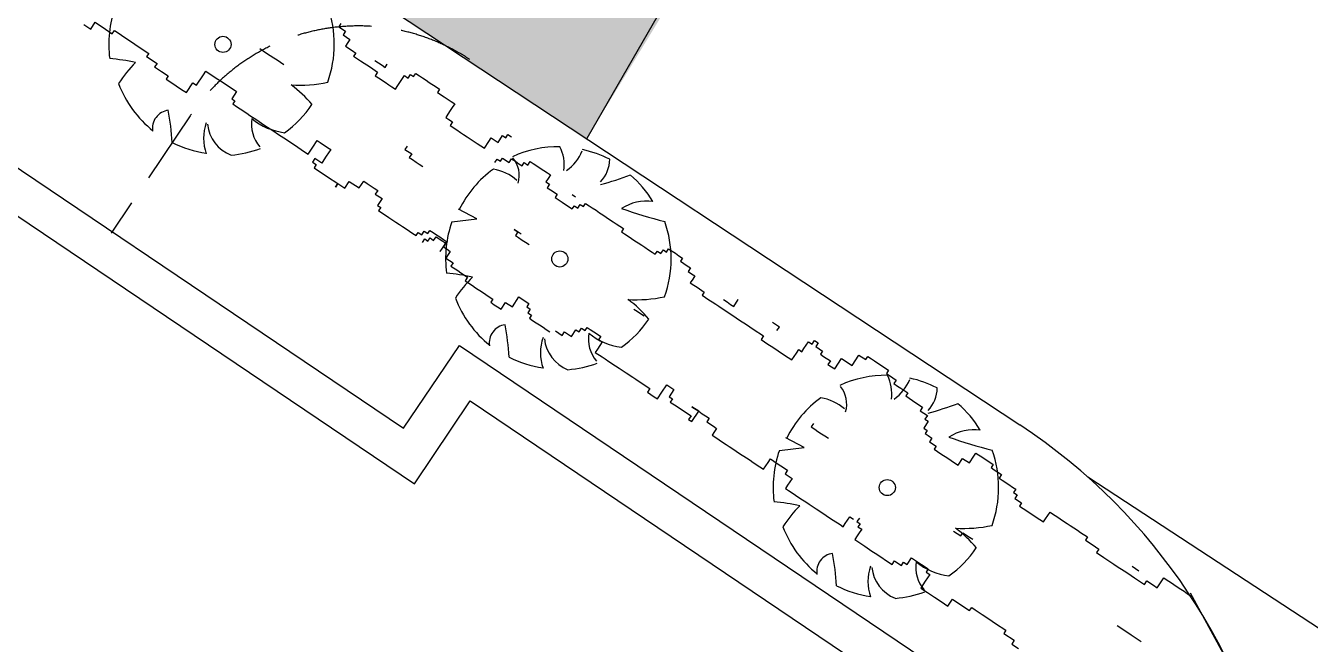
# Model space of a CAD drawing. Extents: x 302512 to 1034855, y -184136 to 410364.
# Drawn here: x 546589 to 559460, y -120966 to -114770 of the extents above; entities that cross this region are included whole.
import ezdxf

# ---------------------------------------------------------------- set-up
doc = ezdxf.new("R2010")
doc.units = 0
doc.header["$MEASUREMENT"] = 0
doc.linetypes.add('DASH', pattern=[0.35, 0.25, -0.1])
for name, color, linetype in [('2D', 3, 'Continuous'), ('WALL', 4, 'Continuous'), ('公建', 11, 'Continuous'), ('建筑', 2, 'Continuous'), ('树', 80, 'Continuous'), ('环境', 8, 'Continuous'), ('道路线', 161, 'Continuous')]:
    doc.layers.add(name, color=color, linetype=linetype)

# ---------------------------------------------------------------- blocks, each defined once
blk = doc.blocks.new('M_F21')
at = {"color": 3, "linetype": 'Continuous'}
for p, q in [((2162.3, 559.5), (2162.3, 534.1)), ((2162.3, 534.1), (2216.6, 534.1)), ((2216.6, 534.1), (2216.6, 505.2)), ((2216.6, 534.1), (2216.6, 534.1)), ((2737.8, 534.1), (2763.1, 534.1)), ((2737.8, 534.1), (2737.8, 534.1)), ((2737.8, 505.2), (2737.8, 534.1)), ((2763.1, 559.5), (2792, 559.5)), ((2763.1, 534.1), (2763.1, 559.5)), ((2792, 559.5), (2817.4, 559.5)), ((2792, 559.5), (2792, 559.5)), ((2817.4, 559.5), (2846.3, 559.5)), ((2817.4, 559.5), (2817.4, 559.5)), ((2846.3, 559.5), (2871.7, 559.5)), ((2846.3, 559.5), (2846.3, 559.5)), ((2871.7, 559.5), (2926, 559.5)), ((2871.7, 559.5), (2871.7, 559.5)), ((2926, 559.5), (2954.9, 559.5)), ((2926, 559.5), (2926, 559.5)), ((2954.9, 559.5), (2954.9, 534.1)), ((2954.9, 534.1), (3009.2, 534.1)), ((3009.2, 534.1), (3063.5, 534.1)), ((3009.2, 534.1), (3009.2, 534.1)), ((3063.5, 534.1), (3092.4, 534.1)), ((3063.5, 534.1), (3063.5, 534.1)), ((3092.4, 534.1), (3092.4, 505.2)), ((3092.4, 534.1), (3092.4, 534.1)), ((3476, 534.1), (3501.4, 534.1)), ((3476, 534.1), (3476, 534.1)), ((3476, 479.9), (3476, 534.1)), ((3501.4, 559.5), (3530.3, 559.5)), ((3501.4, 534.1), (3501.4, 559.5)), ((3530.3, 559.5), (3530.3, 559.5)), ((2216.6, 505.2), (2270.9, 505.2)), ((2270.9, 505.2), (2270.9, 479.9)), ((2270.9, 505.2), (2270.9, 505.2)), ((2270.9, 479.9), (2270.9, 451)), ((2270.9, 479.9), (2270.9, 479.9)), ((2270.9, 451), (2325.2, 451)), ((2270.9, 451), (2270.9, 451)), ((2325.2, 451), (2354.1, 451)), ((2325.2, 451), (2325.2, 451)), ((2354.1, 451), (2354.1, 425.6)), ((2488, 479.9), (2517, 479.9)), ((2517, 479.9), (2545.9, 479.9)), ((2517, 479.9), (2517, 479.9)), ((2545.9, 479.9), (2571.3, 479.9)), ((2545.9, 479.9), (2545.9, 479.9)), ((2571.3, 505.2), (2571.3, 505.2)), ((2571.3, 479.9), (2571.3, 505.2)), ((2571.3, 479.9), (2571.3, 479.9)), ((2708.8, 505.2), (2737.8, 505.2)), ((2708.8, 451), (2708.8, 505.2)), ((2708.8, 451), (2708.8, 451)), ((2708.8, 425.6), (2708.8, 451)), ((3092.4, 505.2), (3092.4, 479.9)), ((3092.4, 505.2), (3092.4, 505.2)), ((3092.4, 479.9), (3092.4, 451)), ((3092.4, 479.9), (3092.4, 479.9)), ((3092.4, 451), (3092.4, 425.6)), ((3092.4, 451), (3092.4, 451)), ((3421.8, 479.9), (3476, 479.9)), ((3421.8, 451), (3421.8, 479.9)), ((3421.8, 451), (3421.8, 451)), ((3421.8, 396.7), (3421.8, 451)), ((2354.1, 425.6), (2408.4, 425.6)), ((2408.4, 425.6), (2488, 425.6)), ((2408.4, 425.6), (2408.4, 425.6)), ((2488, 425.6), (2545.9, 425.6)), ((2488, 425.6), (2488, 425.6)), ((2545.9, 425.6), (2545.9, 396.7)), ((2545.9, 396.7), (2571.3, 396.7)), ((2571.3, 396.7), (2625.6, 396.7)), ((2571.3, 396.7), (2571.3, 396.7)), ((2625.6, 396.7), (2654.5, 396.7)), ((2625.6, 396.7), (2625.6, 396.7)), ((2654.5, 396.7), (2679.9, 396.7)), ((2654.5, 396.7), (2654.5, 396.7)), ((2679.9, 396.7), (2708.8, 396.7)), ((2679.9, 396.7), (2679.9, 396.7)), ((2708.8, 425.6), (2708.8, 425.6)), ((2708.8, 396.7), (2708.8, 425.6)), ((2708.8, 396.7), (2708.8, 396.7)), ((3092.4, 425.6), (3117.8, 425.6)), ((3092.4, 425.6), (3092.4, 425.6)), ((3117.8, 425.6), (3146.7, 425.6)), ((3117.8, 425.6), (3117.8, 425.6)), ((3146.7, 425.6), (3146.7, 396.7)), ((3146.7, 396.7), (3201, 396.7)), ((3201, 396.7), (3230, 396.7)), ((3201, 396.7), (3201, 396.7)), ((3230, 396.7), (3255.3, 396.7)), ((3230, 396.7), (3230, 396.7)), ((3255.3, 396.7), (3284.2, 396.7)), ((3255.3, 396.7), (3255.3, 396.7)), ((3284.2, 396.7), (3338.5, 396.7)), ((3284.2, 396.7), (3284.2, 396.7)), ((3338.5, 396.7), (3363.9, 396.7)), ((3338.5, 396.7), (3338.5, 396.7)), ((3363.9, 396.7), (3392.8, 396.7)), ((3363.9, 396.7), (3363.9, 396.7)), ((3392.8, 396.7), (3421.8, 396.7)), ((3392.8, 396.7), (3392.8, 396.7)), ((3421.8, 396.7), (3421.8, 396.7)), ((1804, 121.8), (1858.3, 121.8)), ((1858.3, 121.8), (1916.2, 121.8)), ((1858.3, 121.8), (1858.3, 121.8)), ((1916.2, 121.8), (1941.6, 121.8)), ((1916.2, 121.8), (1916.2, 121.8)), ((1941.6, 121.8), (1995.8, 121.8)), ((1941.6, 121.8), (1941.6, 121.8)), ((1995.8, 121.8), (1995.8, 121.8)), ((2983.9, 121.8), (2983.9, 96.5)), ((2983.9, 96.5), (3038.1, 96.5)), ((2983.9, 96.5), (2983.9, 96.5)), ((3038.1, 96.5), (3038.1, 67.6)), ((3038.1, 67.6), (3063.5, 67.6)), ((3063.5, 67.6), (3092.4, 67.6)), ((3063.5, 67.6), (3063.5, 67.6)), ((3092.4, 67.6), (3117.8, 67.6)), ((3092.4, 67.6), (3092.4, 67.6)), ((3117.8, 67.6), (3146.7, 67.6)), ((3117.8, 67.6), (3117.8, 67.6)), ((3146.7, 67.6), (3146.7, 67.6)), ((1586.9, -203.7), (1670.1, -203.7)), ((1586.9, -232.6), (1586.9, -203.7)), ((1586.9, -232.6), (1586.9, -232.6)), ((1586.9, -315.8), (1586.9, -232.6)), ((1670.1, -203.7), (1695.5, -203.7)), ((1670.1, -203.7), (1670.1, -203.7)), ((1695.5, -203.7), (1749.8, -203.7)), ((1695.5, -203.7), (1695.5, -203.7)), ((1749.8, -203.7), (1833, -203.7)), ((1749.8, -203.7), (1749.8, -203.7)), ((1833, -203.7), (1833, -261.5)), ((2462.7, -178.3), (2488, -178.3)), ((2462.7, -178.3), (2462.7, -178.3)), ((2462.7, -232.6), (2462.7, -178.3)), ((2462.7, -232.6), (2462.7, -232.6)), ((2462.7, -286.8), (2462.7, -232.6)), ((2488, -178.3), (2545.9, -178.3)), ((2488, -178.3), (2488, -178.3)), ((2545.9, -178.3), (2571.3, -178.3)), ((2545.9, -178.3), (2545.9, -178.3)), ((2571.3, -178.3), (2571.3, -232.6)), ((2571.3, -232.6), (2571.3, -261.5)), ((2571.3, -232.6), (2571.3, -232.6)), ((2871.7, -232.6), (2900.6, -232.6)), ((2871.7, -286.8), (2871.7, -232.6)), ((2900.6, -232.6), (2954.9, -232.6)), ((2900.6, -232.6), (2900.6, -232.6)), ((2954.9, -232.6), (2983.9, -232.6)), ((2954.9, -232.6), (2954.9, -232.6)), ((2983.9, -232.6), (2983.9, -261.5)), ((790.7, -341.1), (873.9, -341.1)), ((790.7, -395.3), (790.7, -341.1)), ((873.9, -341.1), (928.2, -341.1)), ((873.9, -341.1), (873.9, -341.1)), ((928.2, -315.8), (957.2, -315.8)), ((928.2, -341.1), (928.2, -315.8)), ((957.2, -315.8), (1011.5, -315.8)), ((957.2, -315.8), (957.2, -315.8)), ((1011.5, -315.8), (1065.7, -315.8)), ((1011.5, -315.8), (1011.5, -315.8)), ((1065.7, -315.8), (1120, -315.8)), ((1065.7, -315.8), (1065.7, -315.8)), ((1120, -315.8), (1203.3, -315.8)), ((1120, -315.8), (1120, -315.8)), ((1203.3, -315.8), (1203.3, -341.1)), ((1203.3, -341.1), (1286.5, -341.1)), ((1286.5, -341.1), (1286.5, -370)), ((1557.9, -315.8), (1586.9, -315.8)), ((1557.9, -395.3), (1557.9, -315.8)), ((1833, -261.5), (1858.3, -261.5)), ((1858.3, -261.5), (1858.3, -286.8)), ((1858.3, -286.8), (1887.3, -286.8)), ((1858.3, -286.8), (1858.3, -286.8)), ((1887.3, -286.8), (1916.2, -286.8)), ((1887.3, -286.8), (1887.3, -286.8)), ((1916.2, -286.8), (1970.5, -286.8)), ((1916.2, -286.8), (1916.2, -286.8)), ((1970.5, -286.8), (1995.8, -286.8)), ((1970.5, -286.8), (1970.5, -286.8)), ((1995.8, -286.8), (2050.1, -286.8)), ((1995.8, -286.8), (1995.8, -286.8)), ((2050.1, -286.8), (2108, -286.8)), ((2050.1, -286.8), (2050.1, -286.8)), ((2108, -286.8), (2187.7, -286.8)), ((2108, -286.8), (2108, -286.8)), ((2187.7, -286.8), (2216.6, -286.8)), ((2187.7, -286.8), (2187.7, -286.8)), ((2216.6, -286.8), (2296.2, -286.8)), ((2216.6, -286.8), (2216.6, -286.8)), ((2296.2, -286.8), (2379.5, -286.8)), ((2296.2, -286.8), (2296.2, -286.8)), ((2379.5, -286.8), (2433.8, -286.8)), ((2379.5, -286.8), (2379.5, -286.8)), ((2433.8, -286.8), (2462.7, -286.8)), ((2433.8, -286.8), (2433.8, -286.8)), ((2462.7, -286.8), (2462.7, -286.8)), ((2517, -286.8), (2517, -315.8)), ((2571.3, -286.8), (2517, -286.8)), ((2517, -315.8), (2545.9, -315.8)), ((2545.9, -315.8), (2545.9, -341.1)), ((2545.9, -341.1), (2654.5, -341.1)), ((2571.3, -261.5), (2571.3, -286.8)), ((2571.3, -261.5), (2571.3, -261.5)), ((2571.3, -286.8), (2571.3, -286.8)), ((2654.5, -341.1), (2737.8, -341.1)), ((2654.5, -341.1), (2654.5, -341.1)), ((2737.8, -341.1), (2792, -341.1)), ((2737.8, -370), (2737.8, -341.1)), ((2737.8, -341.1), (2737.8, -370)), ((2792, -286.8), (2871.7, -286.8)), ((2792, -341.1), (2792, -286.8)), ((2983.9, -261.5), (3038.1, -261.5)), ((3038.1, -261.5), (3038.1, -315.8)), ((3038.1, -315.8), (3063.5, -315.8)), ((3063.5, -315.8), (3063.5, -341.1)), ((3063.5, -341.1), (3146.7, -341.1)), ((3146.7, -341.1), (3201, -341.1)), ((3146.7, -341.1), (3146.7, -341.1)), ((3201, -341.1), (3230, -341.1)), ((3201, -341.1), (3201, -341.1)), ((3230, -341.1), (3255.3, -341.1)), ((3230, -341.1), (3230, -341.1)), ((3255.3, -341.1), (3284.2, -341.1)), ((3255.3, -341.1), (3255.3, -341.1)), ((3284.2, -341.1), (3338.5, -341.1)), ((3284.2, -341.1), (3284.2, -341.1)), ((3338.5, -341.1), (3363.9, -341.1)), ((3338.5, -341.1), (3338.5, -341.1)), ((3363.9, -315.8), (3392.8, -315.8)), ((3363.9, -341.1), (3363.9, -315.8)), ((3392.8, -286.8), (3421.8, -286.8)), ((3392.8, -315.8), (3392.8, -286.8)), ((3421.8, -261.5), (3447.1, -261.5)), ((3421.8, -261.5), (3421.8, -261.5)), ((3421.8, -286.8), (3421.8, -261.5)), ((3421.8, -286.8), (3421.8, -286.8)), ((3447.1, -261.5), (3476, -261.5)), ((3447.1, -261.5), (3447.1, -261.5)), ((3476, -261.5), (3501.4, -261.5)), ((3476, -261.5), (3476, -261.5)), ((3501.4, -261.5), (3530.3, -261.5)), ((3501.4, -261.5), (3501.4, -261.5)), ((3530.3, -261.5), (3555.7, -261.5)), ((3530.3, -261.5), (3530.3, -261.5)), ((3555.7, -261.5), (3555.7, -315.8)), ((3555.7, -315.8), (3555.7, -341.1)), ((3555.7, -315.8), (3555.7, -315.8)), ((3555.7, -341.1), (3555.7, -341.1)), ((736.4, -395.3), (790.7, -395.3)), ((790.7, -395.3), (790.7, -395.3)), ((1286.5, -370), (1340.8, -370)), ((1340.8, -370), (1395.1, -370)), ((1340.8, -370), (1340.8, -370)), ((1395.1, -370), (1395.1, -395.3)), ((1395.1, -395.3), (1449.4, -395.3)), ((1449.4, -395.3), (1503.7, -395.3)), ((1449.4, -395.3), (1449.4, -395.3)), ((1503.7, -395.3), (1532.6, -395.3)), ((1503.7, -395.3), (1503.7, -395.3)), ((1532.6, -395.3), (1557.9, -395.3)), ((1532.6, -395.3), (1532.6, -395.3)), ((1557.9, -395.3), (1557.9, -395.3))]:
    blk.add_line(p, q, dxfattribs=at)
at = {"width": 0.8, "flags": 9}
for tag in ['XSIZE', 'YSIZE']:
    blk.add_attdef(tag, (0, 0), '', height=0.5, dxfattribs=at)
blk = doc.blocks.new('M_F13')
for p, q in [((-515.2, 179.5), (-397.3, 192.8)), ((-484.2, 239.4), (-484.2, 239.4)), ((-397.3, 192.8), (-484.2, 239.4))]:
    blk.add_line(p, q)
blk.add_circle((-3.1, 3.1), 38.2)
for centre, radius, start, end in [((-8.4, 3.4), 532.2, 89.33215, 114.38564), ((-174.8, 449.1), 193, 352.07749, 26.61284), ((-84.6, 589.5), 201.8, 304.18683, 338.5411), ((-8.4, 3.4), 530.6, 62.87665, 77.70213), ((-8.4, 3.4), 526.7, 126.07508, 153.62454), ((-355.5, 207.8), 224.4, 48.52033, 80.51513), ((-325.4, 399.2), 130, 343.65549, 39.76), ((79.9, 476.3), 153.7, 315.84539, 359.76505), ((-244.4, 1929.2), 1632.2, 285.43975, 290.70994), ((-8.4, 3.4), 523.3, 31.40984, 49.47525), ((411.9, 44.1), 233.6, 83.53226, 121.6544), ((958.8, 2090.9), 1965.5, 250.08649, 256.34511), ((-8.4, 3.4), 536.5, 160.84261, 187.275), ((-8.4, 3.4), 533.6, 340.33073, 19.42997), ((-610.2, -941.9), 880.1, 77.37282, 85.46489), ((-4.5, -499.5), 586.7, 134.77817, 147.33147), ((-8.4, 3.4), 524.2, 200.8103, 231.43916), ((357.6, 465.1), 655.6, 266.7455, 282.01463), ((-0.1, -630.5), 545.2, 39.65359, 53.99299), ((-8.4, 3.4), 514.1, 305.39404, 326.24638), ((-250.9, -395.6), 87.2, 97.74104, 188.81075), ((-1350.5, -519.1), 1107.8, 2.94646, 10.92381), ((295.6, -375.7), 163.5, 170.63138, 220.62782), ((325.4, -117.7), 300.2, 230.45823, 263.10928), ((125, -442.2), 220.3, 160.60085, 199.39915), ((100.3, -356.5), 177.9, 186.19115, 248.49517), ((-8.4, 3.4), 521.9, 243.14983, 261.83562), ((-8.4, 3.4), 527.3, 274.72362, 290.3277)]:
    blk.add_arc(centre, radius, start, end)
at = {"width": 0.8, "flags": 9}
for tag, p in [('XSIZE', (-62.5, 12.5)), ('YSIZE', (9.4, 6.2))]:
    blk.add_attdef(tag, p, '', height=0.2, dxfattribs=at)
blk = doc.blocks.new('A$C610434B1')
at = {"layer": '建筑'}
for points in [[(400, 24000), (8500, 24000), (8500, 23000), (21500, 23000), (21500, 24000), (29600, 24000), (29600, 13000), (18300, 13000)], [(800, 23600), (8100, 23600), (8100, 22600), (21900, 22600), (21900, 23600), (29200, 23600), (29200, 13400), (18300, 13400)]]:
    blk.add_lwpolyline(points, dxfattribs=at)
blk = doc.blocks.new('A$C108407AC')
at = {"layer": '公建'}
blk.add_blockref('A$C610434B1', (0, 0), dxfattribs=at)

msp = doc.modelspace()

# ---------------------------------------------------------------- hatches: boundary and pattern name
at = {"layer": '环境', "ltscale": 100}
h = msp.add_hatch(dxfattribs=at)
h.set_pattern_fill('HONEY', color=256, scale=3000, style=0)
h.set_pattern_definition([(0, (-609984.1, -119640.78), (562.5, 324.759525), [375, -750]), (120, (-609984.1, -119640.78), (-562.5, 324.75953), [375, -750]), (60, (-609984.1, -119640.78), (1e-06, 649.51905), [-750, 375])])
edge = h.paths.add_edge_path()
edge.add_arc((394106, -16294), 180622, 327.83171, 354.75461, ccw=False)
edge.add_line((547000, -112458), (552210, -115901))
edge.add_arc((387448, -14580), 193423, 328.41026, 354.65842)
edge.add_line((580031, -32586), (573971, -32807))
edge = h.paths.add_edge_path()
edge.add_arc((576615, 8183), 29735, 266.7538, 278.3958)
edge.add_line((580957, -21233), (580553, -27078))
edge.add_line((580553, -27078), (574512, -27314))
edge.add_line((574512, -27314), (574931, -21504))

# ---------------------------------------------------------------- linework, layer by layer
at = {"color": 3, "linetype": 'Continuous'}
for p, q in [((551346, -116127), (551367, -116096)), ((551367, -116096), (551367, -116096)), ((551367, -116096), (551434, -116141)), ((551290, -116142), (551314, -116106)), ((551314, -116106), (551346, -116127)), ((551434, -116141), (551458, -116104)), ((551434, -116141), (551434, -116141)), ((551458, -116104), (551458, -116104)), ((551458, -116104), (551495, -116128)), ((551495, -116128), (551495, -116128)), ((551495, -116128), (551531, -116153)), ((551531, -116153), (551531, -116153)), ((551531, -116153), (551562, -116174)), ((551562, -116174), (551583, -116142)), ((551583, -116142), (551620, -116166)), ((551620, -116166), (551644, -116130)), ((551620, -116166), (551620, -116166)), ((551644, -116130), (551644, -116130)), ((551644, -116130), (551675, -116151)), ((551675, -116151), (551675, -116151)), ((551675, -116151), (551711, -116175)), ((551711, -116175), (551711, -116175)), ((551711, -116175), (551743, -116196)), ((551743, -116196), (551743, -116196)), ((551743, -116196), (551779, -116220)), ((551779, -116220), (551779, -116220)), ((551779, -116220), (551816, -116244)), ((551823, -116301), (551802, -116333)), ((551802, -116333), (551802, -116333)), ((551802, -116333), (551838, -116357)), ((551816, -116244), (551816, -116244)), ((551816, -116244), (551847, -116265)), ((551847, -116265), (551823, -116301)), ((551823, -116301), (551823, -116301)), ((551847, -116265), (551847, -116265)), ((551838, -116357), (551814, -116393)), ((551814, -116393), (551846, -116414)), ((551846, -116414), (551846, -116414)), ((551846, -116414), (551914, -116459)), ((551914, -116459), (551893, -116491)), ((552063, -116460), (552099, -116484)), ((551893, -116491), (551965, -116539)), ((551965, -116539), (551965, -116539)), ((551965, -116539), (551997, -116560)), ((551997, -116560), (551997, -116560)), ((551997, -116560), (552065, -116605)), ((552065, -116605), (552086, -116573)), ((552065, -116605), (552065, -116605)), ((552086, -116573), (552086, -116573)), ((552086, -116573), (552122, -116597)), ((552099, -116484), (552099, -116484)), ((552122, -116597), (552146, -116561)), ((552122, -116597), (552122, -116597)), ((552146, -116561), (552177, -116582)), ((552177, -116582), (552198, -116550)), ((552198, -116550), (552198, -116550)), ((552198, -116550), (552235, -116574)), ((552235, -116574), (552235, -116574)), ((552235, -116574), (552266, -116595)), ((552266, -116595), (552266, -116595)), ((552266, -116595), (552303, -116619)), ((552303, -116619), (552303, -116619)), ((552303, -116619), (552339, -116643)), ((552339, -116643), (552339, -116643)), ((552339, -116643), (552370, -116664)), ((552370, -116664), (552370, -116664)), ((552370, -116664), (552438, -116710)), ((552438, -116710), (552438, -116710)), ((552438, -116710), (552474, -116734)), ((552474, -116734), (552474, -116734)), ((552474, -116734), (552506, -116755)), ((551552, -116857), (551484, -116812)), ((551484, -116812), (551484, -116812)), ((551484, -116812), (551520, -116836)), ((551520, -116836), (551496, -116872)), ((552506, -116755), (552506, -116755)), ((552506, -116755), (552542, -116779)), ((552542, -116779), (552542, -116779)), ((552542, -116779), (552578, -116803)), ((552578, -116803), (552557, -116834)), ((552557, -116834), (552589, -116855)), ((552589, -116855), (552589, -116855)), ((552589, -116855), (552625, -116879)), ((550563, -116943), (550587, -116906)), ((550587, -116906), (550587, -116906)), ((550587, -116906), (550619, -116927)), ((550619, -116927), (550640, -116896)), ((550640, -116896), (550676, -116920)), ((550676, -116920), (550700, -116884)), ((550700, -116884), (550732, -116905)), ((550732, -116905), (550732, -116905)), ((550732, -116905), (550768, -116929)), ((550768, -116929), (550768, -116929)), ((550768, -116929), (550799, -116950)), ((550799, -116950), (550775, -116986)), ((550775, -116986), (550775, -116986)), ((550775, -116986), (550812, -117010)), ((550799, -116950), (550799, -116950)), ((551496, -116872), (551528, -116893)), ((551528, -116893), (551528, -116893)), ((551528, -116893), (551564, -116917)), ((551564, -116917), (551564, -116917)), ((551564, -116917), (551596, -116938)), ((551596, -116938), (551596, -116938)), ((551596, -116938), (551632, -116962)), ((551632, -116962), (551632, -116962)), ((552625, -116879), (552625, -116879)), ((552625, -116879), (552693, -116924)), ((552693, -116924), (552693, -116924)), ((552693, -116924), (552725, -116945)), ((552725, -116945), (552725, -116945)), ((552725, -116945), (552761, -116969)), ((552761, -116969), (552761, -116969)), ((552761, -116969), (552793, -116990)), ((552793, -116990), (552793, -116990)), ((552793, -116990), (552829, -117014)), ((550822, -117063), (550798, -117099)), ((550798, -117099), (550798, -117099)), ((550798, -117099), (550834, -117123)), ((550812, -117010), (550812, -117010)), ((550812, -117010), (550843, -117031)), ((550843, -117031), (550822, -117063)), ((550822, -117063), (550822, -117063)), ((550834, -117123), (550834, -117123)), ((550834, -117123), (550871, -117147)), ((550843, -117031), (550843, -117031)), ((552829, -117014), (552829, -117014)), ((552829, -117014), (552865, -117038)), ((552865, -117038), (552865, -117038)), ((552865, -117038), (552897, -117060)), ((552897, -117060), (552918, -117028)), ((552918, -117028), (552954, -117052)), ((552954, -117052), (552978, -117016)), ((552978, -117016), (553009, -117037)), ((553009, -117037), (553030, -117005)), ((553009, -117037), (553009, -117037)), ((553030, -117005), (553030, -117005)), ((553030, -117005), (553067, -117029)), ((553067, -117029), (553067, -117029)), ((553067, -117029), (553098, -117050)), ((553098, -117050), (553098, -117050)), ((553098, -117050), (553134, -117074)), ((553134, -117074), (553134, -117074)), ((553134, -117074), (553171, -117098)), ((553171, -117098), (553150, -117130)), ((550871, -117147), (550850, -117178)), ((550850, -117178), (550917, -117223)), ((550917, -117223), (550917, -117223)), ((550917, -117223), (550949, -117244)), ((550949, -117244), (550949, -117244)), ((550949, -117244), (551017, -117289)), ((553150, -117130), (553217, -117175)), ((553217, -117175), (553217, -117175)), ((553217, -117175), (553249, -117196)), ((553249, -117196), (553225, -117232)), ((553225, -117232), (553225, -117232)), ((553225, -117232), (553261, -117256)), ((553249, -117196), (553249, -117196)), ((551017, -117289), (550993, -117326)), ((550993, -117326), (551065, -117374)), ((551065, -117374), (551065, -117374)), ((551065, -117374), (551097, -117395)), ((553272, -117309), (553248, -117345)), ((553248, -117345), (553248, -117345)), ((553248, -117345), (553284, -117369)), ((553261, -117256), (553261, -117256)), ((553261, -117256), (553293, -117277)), ((553293, -117277), (553272, -117309)), ((553272, -117309), (553272, -117309)), ((553284, -117369), (553284, -117369)), ((553284, -117369), (553316, -117390)), ((553293, -117277), (553293, -117277)), ((551097, -117395), (551165, -117440)), ((551097, -117395), (551097, -117395)), ((551165, -117440), (551165, -117440)), ((551165, -117440), (551233, -117485)), ((551233, -117485), (551233, -117485)), ((551233, -117485), (551269, -117509)), ((551269, -117509), (551248, -117540)), ((551465, -117587), (551531, -117487)), ((551531, -117487), (551531, -117487)), ((551531, -117487), (551562, -117508)), ((551562, -117508), (551562, -117508)), ((551562, -117508), (551630, -117553)), ((553316, -117390), (553316, -117390)), ((553316, -117390), (553388, -117438)), ((553388, -117438), (553367, -117470)), ((553367, -117470), (553399, -117491)), ((553399, -117491), (553399, -117491)), ((553399, -117491), (553435, -117515)), ((551248, -117540), (551284, -117565)), ((551284, -117565), (551284, -117565)), ((551284, -117565), (551316, -117586)), ((551316, -117586), (551316, -117586)), ((551316, -117586), (551352, -117610)), ((551352, -117610), (551397, -117542)), ((551352, -117610), (551352, -117610)), ((551397, -117542), (551465, -117587)), ((551630, -117553), (551609, -117585)), ((551609, -117585), (551609, -117585)), ((551609, -117585), (551645, -117609)), ((551645, -117609), (551621, -117645)), ((551630, -117553), (551630, -117553)), ((552682, -117608), (552714, -117629)), ((552714, -117629), (552714, -117629)), ((552714, -117629), (552750, -117653)), ((553435, -117515), (553435, -117515)), ((553435, -117515), (553467, -117536)), ((553467, -117536), (553467, -117536)), ((553467, -117536), (553503, -117560)), ((553503, -117560), (553503, -117560)), ((553503, -117560), (553534, -117581)), ((553534, -117581), (553534, -117581)), ((553534, -117581), (553607, -117629)), ((553579, -117513), (553616, -117537)), ((553607, -117629), (553607, -117629)), ((553607, -117629), (553675, -117674)), ((553616, -117537), (553616, -117537)), ((553616, -117537), (553652, -117561)), ((553652, -117561), (553652, -117561)), ((553652, -117561), (553683, -117582)), ((553683, -117582), (553728, -117514)), ((553683, -117582), (553683, -117582)), ((553728, -117514), (553728, -117514)), ((551621, -117645), (551657, -117669)), ((551657, -117669), (551636, -117701)), ((551636, -117701), (551668, -117722)), ((551668, -117722), (551668, -117722)), ((551668, -117722), (551704, -117746)), ((551704, -117746), (551704, -117746)), ((551704, -117746), (551736, -117767)), ((551736, -117767), (551736, -117767)), ((551736, -117767), (551772, -117791)), ((552750, -117653), (552750, -117653)), ((552750, -117653), (552786, -117677)), ((552786, -117677), (552786, -117677)), ((553675, -117674), (553675, -117674)), ((553675, -117674), (553706, -117695)), ((553706, -117695), (553706, -117695)), ((553706, -117695), (553742, -117719)), ((553742, -117719), (553742, -117719)), ((553742, -117719), (553810, -117764)), ((553810, -117764), (553810, -117764)), ((553810, -117764), (553878, -117809)), ((554140, -117788), (554072, -117743)), ((554072, -117743), (554072, -117743)), ((551772, -117791), (551772, -117791)), ((551772, -117791), (551804, -117812)), ((551804, -117812), (551804, -117812)), ((551804, -117812), (551840, -117836)), ((551840, -117836), (551840, -117836)), ((551897, -117828), (551929, -117849)), ((551929, -117849), (551929, -117849)), ((551929, -117849), (551965, -117874)), ((551965, -117874), (551989, -117837)), ((551965, -117874), (551965, -117874)), ((551989, -117837), (552057, -117882)), ((552057, -117882), (552102, -117815)), ((552102, -117815), (552133, -117836)), ((552133, -117836), (552157, -117799)), ((552157, -117799), (552157, -117799)), ((552157, -117799), (552194, -117824)), ((552194, -117824), (552215, -117792)), ((552194, -117824), (552194, -117824)), ((552215, -117792), (552215, -117792)), ((552215, -117792), (552246, -117813)), ((552246, -117813), (552246, -117813)), ((552246, -117813), (552282, -117837)), ((552282, -117837), (552282, -117837)), ((552282, -117837), (552319, -117861)), ((552319, -117861), (552319, -117861)), ((552319, -117861), (552350, -117882)), ((552350, -117882), (552329, -117914)), ((553878, -117809), (553878, -117809)), ((553878, -117809), (553982, -117878)), ((553982, -117878), (553958, -117914)), ((554116, -117824), (554140, -117788)), ((554140, -117788), (554140, -117788)), ((552317, -118010), (552296, -118042)), ((552341, -117974), (552317, -118010)), ((552317, -118010), (552317, -118010)), ((552329, -117914), (552365, -117938)), ((552365, -117938), (552341, -117974)), ((552341, -117974), (552341, -117974)), ((552365, -117938), (552365, -117938)), ((553958, -117914), (554026, -117959)), ((554026, -117959), (554026, -117959)), ((554026, -117959), (554058, -117980)), ((554058, -117980), (554058, -117980)), ((554058, -117980), (554094, -118004)), ((554094, -118004), (554094, -118004)), ((554094, -118004), (554162, -118049)), ((554311, -118051), (554335, -118015)), ((554335, -118015), (554366, -118036)), ((554366, -118036), (554387, -118004)), ((554387, -118004), (554432, -117936)), ((554387, -118004), (554387, -118004)), ((554432, -117936), (554468, -117960)), ((554468, -117960), (554492, -117924)), ((554492, -117924), (554492, -117924)), ((554492, -117924), (554529, -117948)), ((554529, -117948), (554505, -117984)), ((554505, -117984), (554505, -117984)), ((554505, -117984), (554572, -118029)), ((554529, -117948), (554529, -117948)), ((552296, -118042), (552296, -118042)), ((552296, -118042), (552364, -118087)), ((552364, -118087), (552364, -118087)), ((552364, -118087), (552396, -118108)), ((552396, -118108), (552396, -118108)), ((552396, -118108), (552432, -118132)), ((552432, -118132), (552432, -118132)), ((552432, -118132), (552500, -118177)), ((554162, -118049), (554162, -118049)), ((554162, -118049), (554229, -118094)), ((554229, -118094), (554229, -118094)), ((554229, -118094), (554266, -118118)), ((554266, -118118), (554311, -118051)), ((554311, -118051), (554311, -118051)), ((554572, -118029), (554551, -118061)), ((554551, -118061), (554583, -118082)), ((554583, -118082), (554583, -118082)), ((554583, -118082), (554651, -118127)), ((554651, -118127), (554627, -118163)), ((554695, -118208), (554764, -118104)), ((554764, -118104), (554868, -118173)), ((554868, -118173), (554937, -118069)), ((554937, -118069), (555005, -118114)), ((555005, -118114), (555026, -118083)), ((555026, -118083), (555062, -118107)), ((555062, -118107), (555062, -118107)), ((555062, -118107), (555093, -118128)), ((555093, -118128), (555093, -118128)), ((555093, -118128), (555166, -118176)), ((552500, -118177), (552500, -118177)), ((552500, -118177), (552536, -118201)), ((552536, -118201), (552536, -118201)), ((552536, -118201), (552604, -118246)), ((552604, -118246), (552604, -118246)), ((552604, -118246), (552672, -118291)), ((554627, -118163), (554663, -118187)), ((554663, -118187), (554663, -118187)), ((554663, -118187), (554695, -118208)), ((554695, -118208), (554695, -118208)), ((555166, -118176), (555166, -118176)), ((555166, -118176), (555234, -118221)), ((555234, -118221), (555213, -118253)), ((555213, -118253), (555244, -118274)), ((555244, -118274), (555244, -118274)), ((555244, -118274), (555312, -118319)), ((552672, -118291), (552672, -118291)), ((552672, -118291), (552703, -118312)), ((552703, -118312), (552703, -118312)), ((552703, -118312), (552776, -118360)), ((552776, -118360), (552776, -118360)), ((552776, -118360), (552844, -118405)), ((552844, -118405), (552820, -118441)), ((552844, -118405), (552844, -118405)), ((552964, -118439), (553012, -118367)), ((553012, -118367), (553012, -118367)), ((553012, -118367), (553084, -118415)), ((555312, -118319), (555288, -118355)), ((555288, -118355), (555324, -118379)), ((555324, -118379), (555324, -118379)), ((555324, -118379), (555356, -118400)), ((555356, -118400), (555356, -118400)), ((555356, -118400), (555428, -118448)), ((552820, -118441), (552887, -118486)), ((552887, -118486), (552887, -118486)), ((552887, -118486), (552919, -118507)), ((552919, -118507), (552964, -118439)), ((552919, -118507), (552919, -118507)), ((552964, -118439), (552964, -118439)), ((553060, -118451), (553036, -118487)), ((553036, -118487), (553036, -118487)), ((553036, -118487), (553068, -118508)), ((553068, -118508), (553047, -118540)), ((553047, -118540), (553115, -118585)), ((553084, -118415), (553060, -118451)), ((553060, -118451), (553060, -118451)), ((553084, -118415), (553084, -118415)), ((555428, -118448), (555407, -118479)), ((555407, -118479), (555475, -118525)), ((555475, -118525), (555475, -118525)), ((555475, -118525), (555507, -118546)), ((553115, -118585), (553115, -118585)), ((553115, -118585), (553151, -118609)), ((553151, -118609), (553151, -118609)), ((553151, -118609), (553255, -118678)), ((553263, -118735), (553332, -118632)), ((553332, -118632), (553264, -118586)), ((553264, -118586), (553332, -118632)), ((553332, -118632), (553332, -118632)), ((553332, -118632), (553368, -118656)), ((553368, -118656), (553368, -118656)), ((553368, -118656), (553400, -118677)), ((555507, -118546), (555507, -118546)), ((555507, -118546), (555575, -118591)), ((555575, -118591), (555551, -118627)), ((555551, -118627), (555587, -118651)), ((555587, -118651), (555587, -118651)), ((555587, -118651), (555623, -118675)), ((553255, -118678), (553231, -118714)), ((553231, -118714), (553263, -118735)), ((553263, -118735), (553263, -118735)), ((553400, -118677), (553400, -118677)), ((553400, -118677), (553436, -118701)), ((553436, -118701), (553412, -118737)), ((553412, -118737), (553480, -118782)), ((553480, -118782), (553480, -118782)), ((553480, -118782), (553511, -118803)), ((554481, -118756), (554460, -118788)), ((554460, -118788), (554460, -118788)), ((554460, -118788), (554496, -118812)), ((555631, -118732), (555586, -118800)), ((555623, -118675), (555599, -118711)), ((555599, -118711), (555599, -118711)), ((555599, -118711), (555631, -118732)), ((555623, -118675), (555623, -118675)), ((553490, -118834), (553466, -118871)), ((553466, -118871), (553466, -118871)), ((553466, -118871), (553502, -118895)), ((553511, -118803), (553490, -118834)), ((553490, -118834), (553490, -118834)), ((553502, -118895), (553502, -118895)), ((553502, -118895), (553570, -118940)), ((553511, -118803), (553511, -118803)), ((554496, -118812), (554496, -118812)), ((554496, -118812), (554527, -118833)), ((554527, -118833), (554527, -118833)), ((554527, -118833), (554564, -118857)), ((554564, -118857), (554564, -118857)), ((554564, -118857), (554595, -118878)), ((554595, -118878), (554595, -118878)), ((554595, -118878), (554631, -118902)), ((554631, -118902), (554631, -118902)), ((555586, -118800), (555586, -118800)), ((555586, -118800), (555622, -118824)), ((555622, -118824), (555601, -118855)), ((555601, -118855), (555632, -118876)), ((555632, -118876), (555632, -118876)), ((555632, -118876), (555669, -118900)), ((555669, -118900), (555645, -118937)), ((553570, -118940), (553570, -118940)), ((553570, -118940), (553606, -118964)), ((553606, -118964), (553606, -118964)), ((553606, -118964), (553638, -118985)), ((553638, -118985), (553638, -118985)), ((553638, -118985), (553674, -119009)), ((553674, -119009), (553674, -119009)), ((553674, -119009), (553706, -119030)), ((553706, -119030), (553706, -119030)), ((553706, -119030), (553742, -119054)), ((553742, -119054), (553742, -119054)), ((553742, -119054), (553810, -119099)), ((555645, -118937), (555712, -118982)), ((555712, -118982), (555691, -119013)), ((555691, -119013), (555759, -119058)), ((556089, -119082), (556110, -119050)), ((556110, -119050), (556110, -119050)), ((556110, -119050), (556178, -119095)), ((553810, -119099), (553846, -119123)), ((553810, -119099), (553810, -119099)), ((553846, -119123), (553846, -119123)), ((553846, -119123), (553878, -119144)), ((553878, -119144), (553878, -119144)), ((553878, -119144), (553946, -119189)), ((553982, -119213), (554027, -119145)), ((554027, -119145), (554051, -119109)), ((554027, -119145), (554027, -119145)), ((554051, -119109), (554119, -119154)), ((554119, -119154), (554119, -119154)), ((554119, -119154), (554155, -119178)), ((554155, -119178), (554155, -119178)), ((554155, -119178), (554223, -119223)), ((555759, -119058), (555759, -119058)), ((555759, -119058), (555827, -119103)), ((555827, -119103), (555895, -119148)), ((555827, -119103), (555827, -119103)), ((555895, -119148), (555895, -119148)), ((555895, -119148), (555931, -119173)), ((555931, -119173), (555976, -119105)), ((555931, -119173), (555931, -119173)), ((555976, -119105), (556044, -119150)), ((556044, -119150), (556089, -119082)), ((556089, -119082), (556089, -119082)), ((556178, -119095), (556282, -119164)), ((556178, -119095), (556178, -119095)), ((556282, -119164), (556261, -119196)), ((556282, -119164), (556282, -119164)), ((553946, -119189), (553946, -119189)), ((553946, -119189), (553982, -119213)), ((554223, -119223), (554199, -119259)), ((554199, -119259), (554267, -119304)), ((554267, -119304), (554221, -119372)), ((554223, -119223), (554223, -119223)), ((556261, -119196), (556261, -119196)), ((556261, -119196), (556292, -119217)), ((556292, -119217), (556292, -119217)), ((556292, -119217), (556365, -119265)), ((556365, -119265), (556341, -119301)), ((556341, -119301), (556372, -119322)), ((554221, -119372), (554200, -119404)), ((554200, -119404), (554200, -119404)), ((554200, -119404), (554232, -119425)), ((554221, -119372), (554221, -119372)), ((554232, -119425), (554232, -119425)), ((554232, -119425), (554268, -119449)), ((556372, -119322), (556372, -119322)), ((556372, -119322), (556440, -119367)), ((556440, -119367), (556440, -119367)), ((556440, -119367), (556476, -119391)), ((556476, -119391), (556476, -119391)), ((556476, -119391), (556508, -119412)), ((556508, -119412), (556487, -119444)), ((554268, -119449), (554268, -119449)), ((554268, -119449), (554336, -119494)), ((554336, -119494), (554336, -119494)), ((554336, -119494), (554372, -119518)), ((554372, -119518), (554372, -119518)), ((554372, -119518), (554404, -119539)), ((554404, -119539), (554404, -119539)), ((554404, -119539), (554440, -119563)), ((554440, -119563), (554440, -119563)), ((554440, -119563), (554508, -119608)), ((556487, -119444), (556523, -119468)), ((556523, -119468), (556499, -119504)), ((556499, -119504), (556499, -119504)), ((556499, -119504), (556567, -119549)), ((556523, -119468), (556523, -119468)), ((556567, -119549), (556546, -119581)), ((554508, -119608), (554508, -119608)), ((554508, -119608), (554576, -119653)), ((554576, -119653), (554576, -119653)), ((554576, -119653), (554644, -119698)), ((554644, -119698), (554644, -119698)), ((554644, -119698), (554680, -119722)), ((554800, -119757), (554845, -119689)), ((554845, -119689), (554845, -119689)), ((554845, -119689), (554882, -119713)), ((556546, -119581), (556582, -119605)), ((556582, -119605), (556582, -119605)), ((556582, -119605), (556650, -119650)), ((556650, -119650), (556650, -119650)), ((556650, -119650), (556682, -119671)), ((556682, -119671), (556682, -119671)), ((556682, -119671), (556750, -119716)), ((556807, -119708), (556852, -119641)), ((556852, -119641), (556852, -119641)), ((556852, -119641), (556888, -119665)), ((556888, -119665), (556888, -119665)), ((556888, -119665), (556920, -119686)), ((556920, -119686), (556920, -119686)), ((556920, -119686), (556987, -119731)), ((554680, -119722), (554680, -119722)), ((554680, -119722), (554748, -119767)), ((554748, -119767), (554748, -119767)), ((554748, -119767), (554779, -119788)), ((554779, -119788), (554800, -119757)), ((554779, -119788), (554779, -119788)), ((554800, -119757), (554800, -119757)), ((554882, -119713), (554882, -119713)), ((554942, -119701), (554918, -119737)), ((554918, -119737), (554949, -119758)), ((554949, -119758), (554928, -119789)), ((554928, -119789), (554928, -119789)), ((554928, -119789), (554965, -119814)), ((554965, -119814), (554941, -119850)), ((554965, -119814), (554965, -119814)), ((556750, -119716), (556750, -119716)), ((556750, -119716), (556786, -119740)), ((556786, -119740), (556807, -119708)), ((556786, -119740), (556786, -119740)), ((556807, -119708), (556807, -119708)), ((556987, -119731), (556987, -119731)), ((556987, -119731), (557024, -119755)), ((557024, -119755), (557024, -119755)), ((557024, -119755), (557055, -119776)), ((557055, -119776), (557055, -119776)), ((557055, -119776), (557092, -119800)), ((557092, -119800), (557092, -119800)), ((557092, -119800), (557128, -119824)), ((557128, -119824), (557128, -119824)), ((557128, -119824), (557159, -119845)), ((554920, -119881), (554895, -119917)), ((554895, -119917), (554995, -119984)), ((554941, -119850), (554920, -119881)), ((554920, -119881), (554920, -119881)), ((554941, -119850), (554941, -119850)), ((555884, -119832), (555920, -119856)), ((555920, -119856), (555920, -119856)), ((555920, -119856), (555957, -119880)), ((555957, -119880), (555978, -119848)), ((555957, -119880), (555957, -119880)), ((555978, -119848), (555978, -119848)), ((555978, -119848), (556046, -119893)), ((556046, -119893), (556046, -119893)), ((556046, -119893), (556077, -119914)), ((556077, -119914), (556077, -119914)), ((557159, -119845), (557159, -119845)), ((557159, -119845), (557227, -119890)), ((557227, -119890), (557206, -119922)), ((557206, -119922), (557274, -119967)), ((554995, -119984), (554995, -119984)), ((554995, -119984), (555067, -120032)), ((555067, -120032), (555067, -120032)), ((555067, -120032), (555099, -120053)), ((555099, -120053), (555099, -120053)), ((555099, -120053), (555167, -120098)), ((557274, -119967), (557274, -119967)), ((557274, -119967), (557342, -120012)), ((557342, -120012), (557318, -120048)), ((557318, -120048), (557390, -120096)), ((555167, -120098), (555167, -120098)), ((555167, -120098), (555203, -120122)), ((555203, -120122), (555203, -120122)), ((555203, -120122), (555271, -120167)), ((555271, -120167), (555295, -120131)), ((555295, -120131), (555327, -120152)), ((555327, -120152), (555327, -120152)), ((555327, -120152), (555363, -120176)), ((555363, -120176), (555384, -120144)), ((555384, -120144), (555420, -120168)), ((555420, -120168), (555465, -120100)), ((555465, -120100), (555465, -120100)), ((555465, -120100), (555533, -120145)), ((555533, -120145), (555533, -120145)), ((555533, -120145), (555564, -120166)), ((555564, -120166), (555564, -120166)), ((555564, -120166), (555601, -120190)), ((555601, -120190), (555601, -120190)), ((555601, -120190), (555632, -120211)), ((555632, -120211), (555611, -120243)), ((557390, -120096), (557390, -120096)), ((557390, -120096), (557490, -120162)), ((557490, -120162), (557490, -120162)), ((557490, -120162), (557526, -120186)), ((557526, -120186), (557526, -120186)), ((557526, -120186), (557594, -120231)), ((557743, -120232), (557675, -120187)), ((557675, -120187), (557675, -120187)), ((555602, -120335), (555578, -120371)), ((555647, -120267), (555602, -120335)), ((555602, -120335), (555602, -120335)), ((555611, -120243), (555647, -120267)), ((557594, -120231), (557594, -120231)), ((557594, -120231), (557630, -120255)), ((557630, -120255), (557630, -120255)), ((557630, -120255), (557698, -120300)), ((557698, -120300), (557698, -120300)), ((557698, -120300), (557729, -120321)), ((557729, -120321), (557729, -120321)), ((557729, -120321), (557797, -120366)), ((557797, -120366), (557821, -120330)), ((557821, -120330), (557821, -120330)), ((557821, -120330), (557889, -120375)), ((557925, -120399), (557991, -120300)), ((557991, -120300), (557991, -120300)), ((557991, -120300), (558027, -120324)), ((558027, -120324), (558027, -120324)), ((558027, -120324), (558059, -120345)), ((555578, -120371), (555557, -120403)), ((555557, -120403), (555557, -120403)), ((555557, -120403), (555625, -120448)), ((555578, -120371), (555578, -120371)), ((555625, -120448), (555625, -120448)), ((555625, -120448), (555693, -120493)), ((557797, -120366), (557797, -120366)), ((557889, -120375), (557889, -120375)), ((557889, -120375), (557925, -120399)), ((558059, -120345), (558059, -120345)), ((558059, -120345), (558127, -120390)), ((558127, -120390), (558127, -120390)), ((558127, -120390), (558163, -120414)), ((558163, -120414), (558163, -120414)), ((558163, -120414), (558195, -120435)), ((558195, -120435), (558195, -120435)), ((558195, -120435), (558231, -120459)), ((558231, -120459), (558231, -120459)), ((558231, -120459), (558267, -120483)), ((555693, -120493), (555693, -120493)), ((555693, -120493), (555761, -120538)), ((555761, -120538), (555761, -120538)), ((555761, -120538), (555829, -120583)), ((555829, -120583), (555874, -120515)), ((555829, -120583), (555829, -120583)), ((555874, -120515), (555978, -120584)), ((555978, -120584), (555978, -120584)), ((555978, -120584), (556046, -120629)), ((556046, -120629), (556067, -120597)), ((556067, -120597), (556103, -120621)), ((556103, -120621), (556103, -120621)), ((556103, -120621), (556171, -120667)), ((556171, -120667), (556171, -120667)), ((556171, -120667), (556238, -120712)), ((556238, -120712), (556238, -120712)), ((556238, -120712), (556306, -120757)), ((556306, -120757), (556306, -120757)), ((556306, -120757), (556410, -120826)), ((556410, -120826), (556389, -120857)), ((556389, -120857), (556493, -120926)), ((557524, -120777), (557592, -120822)), ((557592, -120822), (557592, -120822)), ((557592, -120822), (557664, -120871)), ((556493, -120926), (556469, -120963)), ((556469, -120963), (556537, -121008)), ((557664, -120871), (557664, -120871)), ((557664, -120871), (557696, -120892)), ((557696, -120892), (557696, -120892)), ((557696, -120892), (557764, -120937)), ((557764, -120937), (557764, -120937))]:
    msp.add_line(p, q, dxfattribs=at)
at = {"layer": '2D'}
msp.add_lwpolyline([(558256, -120449), (558815, -121474), (559025, -122534), (559072, -123082), (559119, -123932), (559095, -124526), (559027, -125121), (558862, -125389)], dxfattribs=at)
at = {"layer": '道路线'}
for p, q in [((462030, -56314), (556548, -118768)), ((557514, -106719), (552210, -115901)), ((570957, -128289), (557232, -119293))]:
    msp.add_line(p, q, dxfattribs=at)
at = {"layer": '道路线', "linetype": 'DASH', "ltscale": 3000}
msp.add_line((548237, -115673), (547445, -116848), dxfattribs=at)
msp.add_arc((549922, -116799), 2026, 56.5486, 146.2409, dxfattribs=at)
at = {"layer": '道路线'}
msp.add_arc((553241, -123774), 6000, 326.5449, 56.5449, dxfattribs=at)

# ---------------------------------------------------------------- block references
at = {"xscale": 1.5, "yscale": 1.5, "zscale": 1.5, "rotation": 326.4113374237703}
msp.add_blockref('M_F21', (546580, -113654), dxfattribs=at)
at = {"layer": 'WALL', "rotation": 326.0000000000001}
msp.add_blockref('A$C108407AC', (519690, -125848), dxfattribs=at)
at = {"layer": '树', "xscale": 2.111687884800001, "yscale": 2.111687884800001, "zscale": 2.111687884800001}
for p in [(548572, -114964), (551947, -117113), (555228, -119403)]:
    msp.add_blockref('M_F13', p, dxfattribs=at)

# ---------------------------------------------------------------- texts
at = {"width": 0.8, "flags": 9}
for tag, s in [('YSIZE', '1092'), ('XSIZE', '7031')]:
    msp.add_attdef(tag, (555169, -119433), s, height=0.75, rotation=326.4113, dxfattribs=at)

doc.saveas('drawing.dxf')
